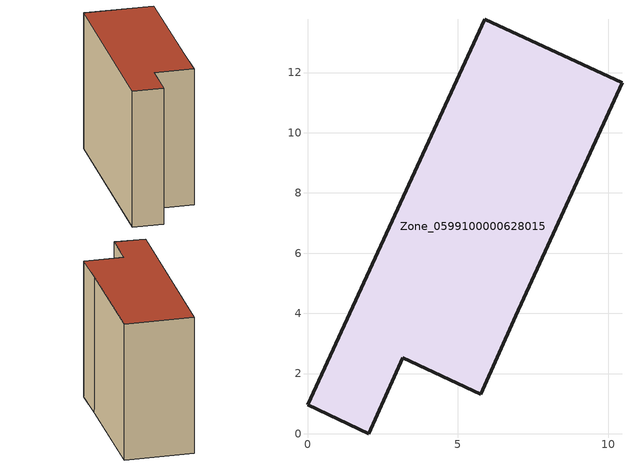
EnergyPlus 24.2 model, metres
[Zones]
Zone_0599100000628015
 floor ground (C_G): 0,0.97 5.89,13.77 10.45,11.66 6.92,3.92 5.76,1.31 3.16,2.52 2.03,0 z0
 wall outside (C_F): 5.89,13.77 0,0.97 2.03,0 3.16,2.52 5.76,1.31 6.92,3.92 10.45,11.66 5.89,13.77 z0:10.34
 roof outside (C_R): 10.45,11.66 5.89,13.77 0,0.97 2.03,0 3.16,2.52 5.76,1.31 6.92,3.92 z10.34
[BUILDING]
Pand.0599100000628015: North Axis=0; Terrain=City; Loads Convergence Tolerance Value=0.04; Temperature Convergence Tolerance Value=0.4; Solar Distribution=FullExterior; Maximum Number of Warmup Days=25; Minimum Number of Warmup Days=1
[Site:Location]
Rotterdam.The.Hague.AP_ZH_NLD Design_Conditions: Latitude=51.96; Longitude=4.45; Time Zone=1; Elevation=-4.5
[SITE:GROUNDTEMPERATURE:BUILDINGSURFACE]
18, 18, 18, 18, 18, 18, 18, 18, 18, 18, 18, 18
[MATERIAL] Thermal Absorptance=0.9; Solar Absorptance=0.7; Visible Absorptance=0.7
Name | Roughness | Thickness | Conductivity | Density | Specific Heat
G.TI.1946 | MediumSmooth | 0.15 | 1 | 540 | 1210
F.TI.1946 | Rough | 0.3 | 0.857143 | 1920 | 840
R.TI.1946 | MediumRough | 0.2 | 0.1 | 1500 | 1000
[CONSTRUCTION]
C_G: G.TI.1946
C_F: F.TI.1946
C_R: R.TI.1946
[ZONE]
Zone_0599100000628015: Type=1; Multiplier=1; Ceiling Height=Autocalculate; Volume=Autocalculate; Floor Area=autocalculate; Part of Total Floor Area=Yes
[ZONEINFILTRATION:DESIGNFLOWRATE]
Infil_Zone_0599100000628015: Zone or ZoneList or Space or SpaceList=Zone_0599100000628015; Schedule=AlwaysOn; Design Flow Rate Calculation Method=Flow/Area; Flow Rate per Floor Area=0.003; Constant Term Coefficient=1; Temperature Term Coefficient=0; Velocity Term Coefficient=0; Velocity Squared Term Coefficient=0
[HVACTEMPLATE:ZONE:IDEALLOADSAIRSYSTEM]
Zone_0599100000628015: Maximum Heating Supply Air Temperature=50; Minimum Cooling Supply Air Temperature=13; Maximum Heating Supply Air Humidity Ratio=0.0156; Minimum Cooling Supply Air Humidity Ratio=0.0077; Heating Limit=NoLimit; Cooling Limit=NoLimit; Dehumidification Control Type=ConstantSensibleHeatRatio; Cooling Sensible Heat Ratio=0.7; Dehumidification Setpoint=60; Humidification Control Type=None; Humidification Setpoint=30; Outdoor Air Method=None; Outdoor Air Flow Rate per Person=0.00944; Outdoor Air Flow Rate per Zone Floor Area=0; Outdoor Air Flow Rate per Zone=0; Demand Controlled Ventilation Type=None; Outdoor Air Economizer Type=NoEconomizer; Heat Recovery Type=None; Sensible Heat Recovery Effectiveness=0.7; Latent Heat Recovery Effectiveness=0.65
[ZONECONTROL:THERMOSTAT]
ThermostatControl_Zone_0599100000628015: Zone or ZoneList=Zone_0599100000628015; Control Type Schedule=DualSetpointControlType; Control 1=Thermostat_Zone_0599100000628015; Temperature Difference Between Cutout And Setpoint=0
[THERMOSTATSETPOINT:DUALSETPOINT]
Thermostat_Zone_0599100000628015: Heating Setpoint Temperature Schedule=HeatingSetpoint_Zone_0599100000628015; Cooling Setpoint Temperature Schedule=CoolingSetpoint_Zone_0599100000628015
[SCHEDULE:COMPACT]
HeatingSetpoint_Zone_0599100000628015: Through: 12/31, For: AllDays, Until: 24:00, 21
CoolingSetpoint_Zone_0599100000628015: Through: 12/31, For: AllDays, Until: 24:00, 24
DualSetpointControlType: Through: 12/31, For: AllDays, Until: 24:00, 4
AlwaysOn: Through: 12/31, For: AllDays, Until: 24:00, 1
